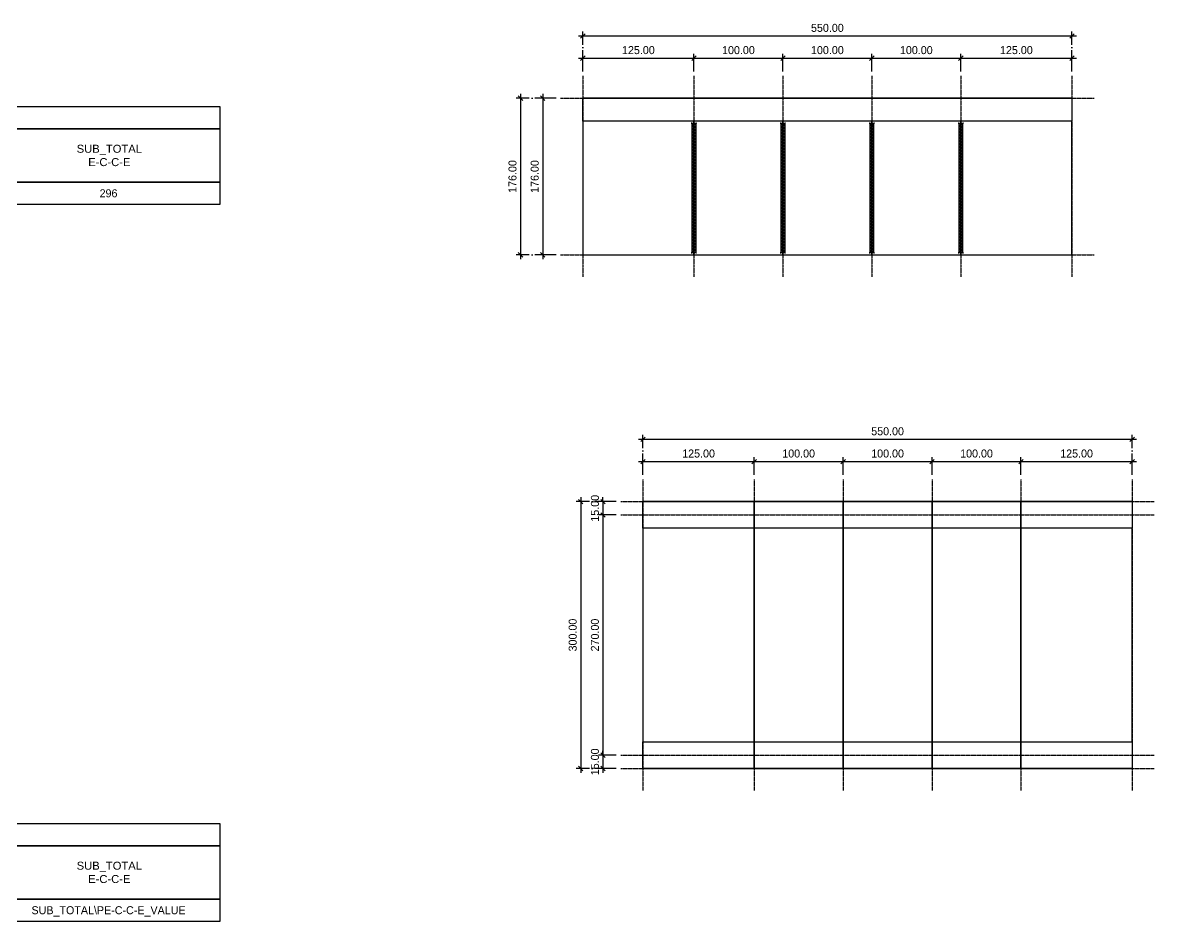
# Model space of a CAD drawing. Header units: millimetres. Extents: x -244126 to 368105, y -173968 to 259060.
# Drawn here: x 7970 to 9243, y 36527 to 37537 of the extents above; entities that cross this region are included whole.
import ezdxf
from ezdxf.enums import TextEntityAlignment as Align

# ---------------------------------------------------------------- set-up
doc = ezdxf.new("R2010")
doc.units = ezdxf.units.MM
doc.header["$MEASUREMENT"] = 0
for name, pattern in [('ACAD_ISO04W100', [30, 24, -3, 0, -3]), ('CENTER', [2, 1.25, -0.25, 0.25, -0.25]), ('HIDDEN', [9.525, 6.35, -3.175])]:
    doc.linetypes.add(name, pattern=pattern)
for name, color, linetype in [('000 - D I M', 6, 'Continuous'), ('000 - GRID', 8, 'CENTER'), ('000 - H A T C H', 8, 'Continuous'), ('000 - H I D D E N', 7, 'Continuous'), ('000 - WIPEOUT', 250, 'Continuous'), ('001 - ASCESSORIES', 1, 'Continuous'), ('002 - STRUCTURAL STEEL', 4, 'Continuous'), ('A04_TUBE SERIES', 7, 'Continuous')]:
    doc.layers.add(name, color=color, linetype=linetype)
doc.styles.add('CORDIA', font='cordia.shx')
doc.styles.get("Standard").update_dxf_attribs({"font": 'arial.ttf'})
doc.styles.add('TA', font='Cordia New.ttf', dxfattribs={"height": 4.5})
doc.dimstyles.new('DIM E-E', dxfattribs={"dimscale": 2, "dimtxt": 0.18, "dimasz": 0.1, "dimexe": 0.1, "dimexo": 0.1, "dimgap": 0.09, "dimtad": 1, "dimtoh": 1, "dimzin": 0, "dimdsep": 46, "dimtxsty": 'CORDIA', "dimblk": 'OBLIQUE', "dimcen": 0.1, "dimdle": 0.1, "dimclrd": 40, "dimclre": 140, "dimclrt": 3, "dimadec": 0, "dimazin": 0, "dimtfac": 1, "dimtix": 1, "dimtmove": 2, "dimatfit": 3, "dimfxl": 1, "dimtolj": 1, "dimtzin": 0, "dimarcsym": 0})
pattern_1 = [(45, (7e-15, 137.5), (-1.6838, 1.6838), []), (45, (1.1225, 137.5), (-1.6838, 1.6838), [])]

# ---------------------------------------------------------------- blocks, each defined once
blk = doc.blocks.new('*U565')
at = {"layer": '002 - STRUCTURAL STEEL', "color": 0, "linetype": 'ByBlock'}
blk.add_lwpolyline([(0, 5), (270, 5), (270, 0), (0, 0)], close=True, dxfattribs=at)
blk = doc.blocks.new('*U575')
at = {"layer": '002 - STRUCTURAL STEEL', "color": 0, "linetype": 'ByBlock'}
blk.add_lwpolyline([(0, 12), (50, 12), (50, 0), (0, 0)], close=True, dxfattribs=at)
blk = doc.blocks.new('*U569')
at = {"layer": '002 - STRUCTURAL STEEL', "color": 0, "linetype": 'ByBlock'}
blk.add_lwpolyline([(0, 5), (50, 5), (50, 0), (0, 0)], close=True, dxfattribs=at)
blk = doc.blocks.new('LV_DATA_FROM_EXCEl')
at = {"color": 0}
for name, p in [('*U565', (0, 17)), ('*U575', (220, 5)), ('*U569', (220, 0))]:
    blk.add_blockref(name, p, dxfattribs=at)
at = {"color": 0, "insert": (245.18, 11), "char_height": 1.8, "width": 49.6483, "attachment_point": 5}
blk.add_mtext('SUB_TOTAL\\PE-C-C-E', dxfattribs=at)
at = {"style": 'TA'}
for tag, p in [('MODE_VALUE', (5, 112.5)), ('BLOCK_NAME_VALUE', (40, 90.5)), ('MATTERIAL_VALUE', (40, 68.5)), ('MATTERIAL_CODE_VALUE', (120, 68.5)), ('DIRECTION DISTANCE_VALUE', (60, 46.5)), ('EDGE TO CENTRIC.LV_VALUE', (90, 46.5)), ('EDGE TO SURFACE.LV_VALUE', (110, 46.5)), ('DISTANCE_LV_VALUE', (90, 24.5)), ('TOTAL_L_VALUE', (110, 24.5)), ('AREA_VALUE', (130, 24.5)), ('SUBFAME^J_TYPE_VALUE', (10, 2.5)), ('SUB_FAME_DIST._QTY._VALUE', (130, 2.5)), ('W_SUBF._VALUE', (150, 2.5)), ('H_SUBF._VALUE', (170, 2.5)), ('THK._SUBF._VALUE', (190, 2.5)), ('QTY._SUBF._VALUE', (210, 2.5)), ('SUB_TOTAL\\PE-C-C-E_VALUE', (245, 2.5))]:
    blk.add_attdef(tag, text='', height=1.8, dxfattribs=at).set_placement(p, align=Align.MIDDLE_CENTER)
at = {"color": 3, "style": 'TA'}
for tag, p in [('WIDTH_VALUE', (10, 46.5)), ('HEIGHT_VALUE', (30, 46.5)), ('W_LV_VALUE', (10, 24.5)), ('H_LV_VALUE', (30, 24.5)), ('THK._LV_VALUE', (50, 24.5)), ('QTY.LV_VALUE', (70, 24.5)), ('SUB_FAME DIST.C-C_VALUE', (30, 2.5))]:
    blk.add_attdef(tag, text='', height=1.8, dxfattribs=at).set_placement(p, align=Align.MIDDLE_CENTER)
at = {"style": 'TA', "flags": 8}
for tag, p in [('SUB_TOTAL\\PC-C_VALUE', (50, 2.5)), ('SUB_FAME DIST. E-C_VALUE', (70, 2.5)), ('SUB_FAME DIST. C-E_VALUE', (90, 2.5)), ('SUB_FAME DIST.\\PMODE_VALUE', (110, 2.5))]:
    blk.add_attdef(tag, text='', height=1.8, dxfattribs=at).set_placement(p, align=Align.MIDDLE_CENTER)
blk = doc.blocks.new('*U548')
at = {"color": 3}
blk.add_point((0, -300), dxfattribs=at)
at = {"layer": '000 - GRID', "color": 0, "linetype": 'ByBlock'}
blk.add_line((0, 25), (0, -325), dxfattribs=at)
at = {"layer": '000 - GRID', "color": 0}
blk.add_point((0, 0), dxfattribs=at)
at = {"style": 'TA', "flags": 1}
blk.add_attdef('LOCATION', (6, 6), '', height=4.5, dxfattribs=at)
blk = doc.blocks.new('*U1523')
at = {"color": 3}
blk.add_point((0, -550), dxfattribs=at)
at = {"layer": '000 - GRID', "color": 0, "linetype": 'ByBlock'}
blk.add_line((0, 25), (0, -575), dxfattribs=at)
at = {"layer": '000 - GRID', "color": 0}
blk.add_point((0, 0), dxfattribs=at)
at = {"style": 'TA', "flags": 1}
blk.add_attdef('LOCATION', (6, 6), '', height=4.5, dxfattribs=at)
blk = doc.blocks.new('*U1524')
at = {"color": 0}
blk.add_wipeout([(-275, 15), (275, 15), (275, -15), (-275, -15)], dxfattribs=at).dxf.layer = '000 - WIPEOUT'
at = {"layer": '002 - STRUCTURAL STEEL', "color": 0, "linetype": 'ByBlock'}
blk.add_lwpolyline([(-275, 15), (275, 15), (275, -15), (-275, -15)], close=True, dxfattribs=at)
blk = doc.blocks.new('*U1526')
at = {"layer": '002 - STRUCTURAL STEEL', "color": 0, "linetype": 'ByBlock'}
blk.add_lwpolyline([(0, 300), (0, 300), (0, 0), (0, 0)], close=True, dxfattribs=at)
blk = doc.blocks.new('_Oblique')
at = {"color": 0, "linetype": 'ByBlock', "lineweight": -2}
blk.add_line((-0.5, -0.5), (0.5, 0.5), dxfattribs=at)
blk = doc.blocks.new('*D1922')
at = {"layer": '000 - D I M', "color": 40, "lineweight": -2, "transparency": 16777216}
blk.add_line((8662.6, 37043.4), (8797.6, 37043.4), dxfattribs=at)
at = {"layer": '000 - D I M', "color": 140, "linetype": 'ACAD_ISO04W100', "lineweight": -2, "transparency": 16777216}
for p, q in [((8667.6, 37028.4), (8667.6, 37048.4)), ((8792.6, 37028.4), (8792.6, 37048.4))]:
    blk.add_line(p, q, dxfattribs=at)
at = {"layer": 'Defpoints', "color": 0, "transparency": 16777216}
for p in [(8792.6, 37043.4), (8667.6, 37023.4), (8792.6, 37023.4)]:
    blk.add_point(p, dxfattribs=at)
at = {"layer": '000 - D I M', "color": 40, "lineweight": -2, "transparency": 16777216, "xscale": 5, "yscale": 5, "zscale": 5, "rotation": 180}
blk.add_blockref('_Oblique', (8667.6, 37043.4), dxfattribs=at)
at = {"layer": '000 - D I M', "color": 40, "lineweight": -2, "transparency": 16777216, "xscale": 5, "yscale": 5, "zscale": 5}
blk.add_blockref('_Oblique', (8792.6, 37043.4), dxfattribs=at)
at = {"layer": '000 - D I M', "color": 3, "transparency": 16777216, "insert": (8730.1, 37052.4), "char_height": 9, "attachment_point": 5, "style": 'CORDIA'}
blk.add_mtext('\\A1;125.00', dxfattribs=at)
blk = doc.blocks.new('*D1923')
at = {"layer": '000 - D I M', "color": 40, "lineweight": -2, "transparency": 16777216}
blk.add_line((8787.6, 37043.4), (8897.6, 37043.4), dxfattribs=at)
at = {"layer": '000 - D I M', "color": 140, "linetype": 'ACAD_ISO04W100', "lineweight": -2, "transparency": 16777216}
for p, q in [((8792.6, 37028.4), (8792.6, 37048.4)), ((8892.6, 37028.4), (8892.6, 37048.4))]:
    blk.add_line(p, q, dxfattribs=at)
at = {"layer": 'Defpoints', "color": 0, "transparency": 16777216}
for p in [(8892.6, 37043.4), (8792.6, 37023.4), (8892.6, 37023.4)]:
    blk.add_point(p, dxfattribs=at)
at = {"layer": '000 - D I M', "color": 40, "lineweight": -2, "transparency": 16777216, "xscale": 5, "yscale": 5, "zscale": 5, "rotation": 180}
blk.add_blockref('_Oblique', (8792.6, 37043.4), dxfattribs=at)
at = {"layer": '000 - D I M', "color": 40, "lineweight": -2, "transparency": 16777216, "xscale": 5, "yscale": 5, "zscale": 5}
blk.add_blockref('_Oblique', (8892.6, 37043.4), dxfattribs=at)
at = {"layer": '000 - D I M', "color": 3, "transparency": 16777216, "insert": (8842.6, 37052.4), "char_height": 9, "attachment_point": 5, "style": 'CORDIA'}
blk.add_mtext('\\A1;100.00', dxfattribs=at)
blk = doc.blocks.new('*D1914')
at = {"layer": '000 - D I M', "color": 40, "lineweight": -2, "transparency": 16777216}
blk.add_line((8887.6, 37043.4), (8997.6, 37043.4), dxfattribs=at)
at = {"layer": '000 - D I M', "color": 140, "linetype": 'ACAD_ISO04W100', "lineweight": -2, "transparency": 16777216}
for p, q in [((8892.6, 37028.4), (8892.6, 37048.4)), ((8992.6, 37028.4), (8992.6, 37048.4))]:
    blk.add_line(p, q, dxfattribs=at)
at = {"layer": 'Defpoints', "color": 0, "transparency": 16777216}
for p in [(8992.6, 37043.4), (8892.6, 37023.4), (8992.6, 37023.4)]:
    blk.add_point(p, dxfattribs=at)
at = {"layer": '000 - D I M', "color": 40, "lineweight": -2, "transparency": 16777216, "xscale": 5, "yscale": 5, "zscale": 5, "rotation": 180}
blk.add_blockref('_Oblique', (8892.6, 37043.4), dxfattribs=at)
at = {"layer": '000 - D I M', "color": 40, "lineweight": -2, "transparency": 16777216, "xscale": 5, "yscale": 5, "zscale": 5}
blk.add_blockref('_Oblique', (8992.6, 37043.4), dxfattribs=at)
at = {"layer": '000 - D I M', "color": 3, "transparency": 16777216, "insert": (8942.6, 37052.4), "char_height": 9, "attachment_point": 5, "style": 'CORDIA'}
blk.add_mtext('\\A1;100.00', dxfattribs=at)
blk = doc.blocks.new('*D1915')
at = {"layer": '000 - D I M', "color": 40, "lineweight": -2, "transparency": 16777216}
blk.add_line((8987.6, 37043.4), (9097.6, 37043.4), dxfattribs=at)
at = {"layer": '000 - D I M', "color": 140, "linetype": 'ACAD_ISO04W100', "lineweight": -2, "transparency": 16777216}
for p, q in [((8992.6, 37028.4), (8992.6, 37048.4)), ((9092.6, 37028.4), (9092.6, 37048.4))]:
    blk.add_line(p, q, dxfattribs=at)
at = {"layer": 'Defpoints', "color": 0, "transparency": 16777216}
for p in [(9092.6, 37043.4), (8992.6, 37023.4), (9092.6, 37023.4)]:
    blk.add_point(p, dxfattribs=at)
at = {"layer": '000 - D I M', "color": 40, "lineweight": -2, "transparency": 16777216, "xscale": 5, "yscale": 5, "zscale": 5, "rotation": 180}
blk.add_blockref('_Oblique', (8992.6, 37043.4), dxfattribs=at)
at = {"layer": '000 - D I M', "color": 40, "lineweight": -2, "transparency": 16777216, "xscale": 5, "yscale": 5, "zscale": 5}
blk.add_blockref('_Oblique', (9092.6, 37043.4), dxfattribs=at)
at = {"layer": '000 - D I M', "color": 3, "transparency": 16777216, "insert": (9042.6, 37052.4), "char_height": 9, "attachment_point": 5, "style": 'CORDIA'}
blk.add_mtext('\\A1;100.00', dxfattribs=at)
blk = doc.blocks.new('*D1916')
at = {"layer": '000 - D I M', "color": 40, "lineweight": -2, "transparency": 16777216}
blk.add_line((9087.6, 37043.4), (9222.6, 37043.4), dxfattribs=at)
at = {"layer": '000 - D I M', "color": 140, "linetype": 'ACAD_ISO04W100', "lineweight": -2, "transparency": 16777216}
for p, q in [((9092.6, 37028.4), (9092.6, 37048.4)), ((9217.6, 37028.4), (9217.6, 37048.4))]:
    blk.add_line(p, q, dxfattribs=at)
at = {"layer": 'Defpoints', "color": 0, "transparency": 16777216}
for p in [(9217.6, 37043.4), (9092.6, 37023.4), (9217.6, 37023.4)]:
    blk.add_point(p, dxfattribs=at)
at = {"layer": '000 - D I M', "color": 40, "lineweight": -2, "transparency": 16777216, "xscale": 5, "yscale": 5, "zscale": 5, "rotation": 180}
blk.add_blockref('_Oblique', (9092.6, 37043.4), dxfattribs=at)
at = {"layer": '000 - D I M', "color": 40, "lineweight": -2, "transparency": 16777216, "xscale": 5, "yscale": 5, "zscale": 5}
blk.add_blockref('_Oblique', (9217.6, 37043.4), dxfattribs=at)
at = {"layer": '000 - D I M', "color": 3, "transparency": 16777216, "insert": (9155.1, 37052.4), "char_height": 9, "attachment_point": 5, "style": 'CORDIA'}
blk.add_mtext('\\A1;125.00', dxfattribs=at)
blk = doc.blocks.new('*D1917')
at = {"layer": '000 - D I M', "color": 40, "lineweight": -2, "transparency": 16777216}
for p, q in [((8622.6, 36998.4), (8622.6, 37003.4)), ((8622.6, 36998.4), (8622.6, 36983.4)), ((8622.6, 36983.4), (8622.6, 36978.4))]:
    blk.add_line(p, q, dxfattribs=at)
at = {"layer": '000 - D I M', "color": 140, "linetype": 'ACAD_ISO04W100', "lineweight": -2, "transparency": 16777216}
for p, q in [((8637.6, 36998.4), (8617.6, 36998.4)), ((8637.6, 36983.4), (8617.6, 36983.4))]:
    blk.add_line(p, q, dxfattribs=at)
at = {"layer": 'Defpoints', "color": 0, "transparency": 16777216}
for p in [(8642.6, 36998.4), (8622.6, 36983.4), (8642.6, 36983.4)]:
    blk.add_point(p, dxfattribs=at)
at = {"layer": '000 - D I M', "color": 40, "lineweight": -2, "transparency": 16777216, "xscale": 5, "yscale": 5, "zscale": 5}
for p, rotation in [((8622.6, 36998.4), 270), ((8622.6, 36983.4), 90)]:
    blk.add_blockref('_Oblique', p, dxfattribs=dict(at, rotation=rotation))
at = {"layer": '000 - D I M', "color": 3, "transparency": 16777216, "insert": (8613.6, 36990.9), "char_height": 9, "attachment_point": 5, "rotation": 90, "style": 'CORDIA'}
blk.add_mtext('\\A1;15.00', dxfattribs=at)
blk = doc.blocks.new('*D1918')
at = {"layer": '000 - D I M', "color": 140, "linetype": 'ACAD_ISO04W100', "lineweight": -2, "transparency": 16777216}
for p, q in [((8637.6, 36983.4), (8617.6, 36983.4)), ((8637.6, 36713.4), (8617.6, 36713.4))]:
    blk.add_line(p, q, dxfattribs=at)
at = {"layer": '000 - D I M', "color": 40, "lineweight": -2, "transparency": 16777216}
blk.add_line((8622.6, 36988.4), (8622.6, 36708.4), dxfattribs=at)
at = {"layer": 'Defpoints', "color": 0, "transparency": 16777216}
for p in [(8642.6, 36983.4), (8622.6, 36713.4), (8642.6, 36713.4)]:
    blk.add_point(p, dxfattribs=at)
at = {"layer": '000 - D I M', "color": 40, "lineweight": -2, "transparency": 16777216, "xscale": 5, "yscale": 5, "zscale": 5}
for p, rotation in [((8622.6, 36983.4), 90), ((8622.6, 36713.4), 270)]:
    blk.add_blockref('_Oblique', p, dxfattribs=dict(at, rotation=rotation))
at = {"layer": '000 - D I M', "color": 3, "transparency": 16777216, "insert": (8613.6, 36848.4), "char_height": 9, "attachment_point": 5, "rotation": 90, "style": 'CORDIA'}
blk.add_mtext('\\A1;270.00', dxfattribs=at)
blk = doc.blocks.new('*D1919')
at = {"layer": '000 - D I M', "color": 140, "linetype": 'ACAD_ISO04W100', "lineweight": -2, "transparency": 16777216}
for p, q in [((8637.6, 36713.4), (8617.6, 36713.4)), ((8637.6, 36698.4), (8617.6, 36698.4))]:
    blk.add_line(p, q, dxfattribs=at)
at = {"layer": '000 - D I M', "color": 40, "lineweight": -2, "transparency": 16777216}
for p, q in [((8622.6, 36713.4), (8622.6, 36718.4)), ((8622.6, 36713.4), (8622.6, 36698.4)), ((8622.6, 36698.4), (8622.6, 36693.4))]:
    blk.add_line(p, q, dxfattribs=at)
at = {"layer": 'Defpoints', "color": 0, "transparency": 16777216}
for p in [(8642.6, 36713.4), (8622.6, 36698.4), (8642.6, 36698.4)]:
    blk.add_point(p, dxfattribs=at)
at = {"layer": '000 - D I M', "color": 40, "lineweight": -2, "transparency": 16777216, "xscale": 5, "yscale": 5, "zscale": 5}
for p, rotation in [((8622.6, 36713.4), 270), ((8622.6, 36698.4), 90)]:
    blk.add_blockref('_Oblique', p, dxfattribs=dict(at, rotation=rotation))
at = {"layer": '000 - D I M', "color": 3, "transparency": 16777216, "insert": (8613.6, 36705.9), "char_height": 9, "attachment_point": 5, "rotation": 90, "style": 'CORDIA'}
blk.add_mtext('\\A1;15.00', dxfattribs=at)
blk = doc.blocks.new('*D1920')
at = {"layer": '000 - D I M', "color": 40, "lineweight": -2, "transparency": 16777216}
blk.add_line((8662.6, 37068.4), (9222.6, 37068.4), dxfattribs=at)
at = {"layer": '000 - D I M', "color": 140, "linetype": 'ACAD_ISO04W100', "lineweight": -2, "transparency": 16777216}
for p, q in [((8667.6, 37028.4), (8667.6, 37073.4)), ((9217.6, 37028.4), (9217.6, 37073.4))]:
    blk.add_line(p, q, dxfattribs=at)
at = {"layer": 'Defpoints', "color": 0, "transparency": 16777216}
for p in [(9217.6, 37068.4), (8667.6, 37023.4), (9217.6, 37023.4)]:
    blk.add_point(p, dxfattribs=at)
at = {"layer": '000 - D I M', "color": 40, "lineweight": -2, "transparency": 16777216, "xscale": 5, "yscale": 5, "zscale": 5, "rotation": 180}
blk.add_blockref('_Oblique', (8667.6, 37068.4), dxfattribs=at)
at = {"layer": '000 - D I M', "color": 40, "lineweight": -2, "transparency": 16777216, "xscale": 5, "yscale": 5, "zscale": 5}
blk.add_blockref('_Oblique', (9217.6, 37068.4), dxfattribs=at)
at = {"layer": '000 - D I M', "color": 3, "transparency": 16777216, "insert": (8942.6, 37077.4), "char_height": 9, "attachment_point": 5, "style": 'CORDIA'}
blk.add_mtext('\\A1;550.00', dxfattribs=at)
blk = doc.blocks.new('*D1921')
at = {"layer": '000 - D I M', "color": 40, "lineweight": -2, "transparency": 16777216}
blk.add_line((8597.6, 37003.4), (8597.6, 36693.4), dxfattribs=at)
at = {"layer": '000 - D I M', "color": 140, "linetype": 'ACAD_ISO04W100', "lineweight": -2, "transparency": 16777216}
for p, q in [((8637.6, 36998.4), (8592.6, 36998.4)), ((8637.6, 36698.4), (8592.6, 36698.4))]:
    blk.add_line(p, q, dxfattribs=at)
at = {"layer": 'Defpoints', "color": 0, "transparency": 16777216}
for p in [(8642.6, 36998.4), (8597.6, 36698.4), (8642.6, 36698.4)]:
    blk.add_point(p, dxfattribs=at)
at = {"layer": '000 - D I M', "color": 40, "lineweight": -2, "transparency": 16777216, "xscale": 5, "yscale": 5, "zscale": 5}
for p, rotation in [((8597.6, 36998.4), 90), ((8597.6, 36698.4), 270)]:
    blk.add_blockref('_Oblique', p, dxfattribs=dict(at, rotation=rotation))
at = {"layer": '000 - D I M', "color": 3, "transparency": 16777216, "insert": (8588.6, 36848.4), "char_height": 9, "attachment_point": 5, "rotation": 90, "style": 'CORDIA'}
blk.add_mtext('\\A1;300.00', dxfattribs=at)
blk = doc.blocks.new('*U1527')
at = {"color": 3}
blk.add_point((0, -176), dxfattribs=at)
at = {"layer": '000 - GRID', "color": 0, "linetype": 'ByBlock'}
blk.add_line((0, 25), (0, -201), dxfattribs=at)
at = {"layer": '000 - GRID', "color": 0}
blk.add_point((0, 0), dxfattribs=at)
at = {"style": 'TA', "flags": 1}
blk.add_attdef('LOCATION', (6, 6), '', height=4.5, dxfattribs=at)
blk = doc.blocks.new('*U1528')
at = {"color": 0}
blk.add_wipeout([(-275, 13), (275, 13), (275, -13), (-275, -13)], dxfattribs=at).dxf.layer = '000 - WIPEOUT'
at = {"layer": '002 - STRUCTURAL STEEL', "color": 0, "linetype": 'ByBlock'}
blk.add_lwpolyline([(-275, 13), (275, 13), (275, -13), (-275, -13)], close=True, dxfattribs=at)
blk = doc.blocks.new('*U1529')
at = {"layer": '000 - H A T C H'}
h = blk.add_hatch(dxfattribs=at)
h.set_pattern_fill('ANSI32', color=256, scale=0.25)
h.set_pattern_definition(pattern_1)
h.paths.add_polyline_path([(0, 0), (0, 150)])
edge = h.paths.add_edge_path()
edge.add_line((-2, 3), (-2, 147))
edge.add_arc((-3, 147), 1, 0, 90)
edge.add_line((-3, 148), (3, 148))
edge.add_arc((3, 147), 1, 90, 180)
edge.add_line((2, 147), (2, 3))
edge.add_arc((3, 3), 1, 180, 270)
edge.add_line((3, 2), (-3, 2))
edge.add_arc((-3, 3), 1, 270, 360)
at = {"layer": '000 - H I D D E N', "color": 8, "linetype": 'HIDDEN'}
for p, q in [((0, 0), (0, 150)), ((0, 150), (0, 0)), ((0, 0), (0, 150)), ((0, 150), (0, 0))]:
    blk.add_line(p, q, dxfattribs=at)
at = {"layer": '002 - STRUCTURAL STEEL', "color": 0}
blk.add_lwpolyline([(-2, 3), (-2, 147, 0.414214), (-3, 148), (3, 148, 0.414214), (2, 147), (2, 3, 0.414214), (3, 2), (-3, 2, 0.414214)], format="xyb", close=True, dxfattribs=at)
blk.add_lwpolyline([(-2, 3), (-2, 147, 0.414214), (-3, 148), (3, 148, 0.414214), (2, 147), (2, 3, 0.414214), (3, 2), (-3, 2, 0.414214)], format="xyb", close=True, dxfattribs=at)
blk.add_lwpolyline([(0, 0), (0, 150), (0, 150), (0, 0)], close=True, dxfattribs=at)
blk.add_lwpolyline([(0, 0), (0, 150), (0, 150), (0, 0)], close=True, dxfattribs=at)
at = {"layer": 'Defpoints', "color": 250}
blk.add_lwpolyline([(0, 0), (0, 150), (0, 150), (0, 0)], close=True, dxfattribs=at)
blk.add_lwpolyline([(0, 0), (0, 150), (0, 150), (0, 0)], close=True, dxfattribs=at)
blk = doc.blocks.new('*U1530')
at = {"layer": '000 - H A T C H'}
h = blk.add_hatch(dxfattribs=at)
h.set_pattern_fill('ANSI32', color=256, scale=0.25)
h.set_pattern_definition(pattern_1)
h.paths.add_polyline_path([(0, 0), (0, 150)])
edge = h.paths.add_edge_path()
edge.add_line((-2, 3), (-2, 147))
edge.add_arc((-3, 147), 1, 0, 90)
edge.add_line((-3, 148), (3, 148))
edge.add_arc((3, 147), 1, 90, 180)
edge.add_line((2, 147), (2, 3))
edge.add_arc((3, 3), 1, 180, 270)
edge.add_line((3, 2), (-3, 2))
edge.add_arc((-3, 3), 1, 270, 360)
at = {"layer": '000 - H I D D E N', "color": 8, "linetype": 'HIDDEN'}
for p, q in [((0, 0), (0, 150)), ((0, 150), (0, 0)), ((0, 0), (0, 150)), ((0, 150), (0, 0))]:
    blk.add_line(p, q, dxfattribs=at)
at = {"layer": '002 - STRUCTURAL STEEL', "color": 0}
blk.add_lwpolyline([(-2, 3), (-2, 147, 0.414214), (-3, 148), (3, 148, 0.414214), (2, 147), (2, 3, 0.414214), (3, 2), (-3, 2, 0.414214)], format="xyb", close=True, dxfattribs=at)
blk.add_lwpolyline([(-2, 3), (-2, 147, 0.414214), (-3, 148), (3, 148, 0.414214), (2, 147), (2, 3, 0.414214), (3, 2), (-3, 2, 0.414214)], format="xyb", close=True, dxfattribs=at)
blk.add_lwpolyline([(0, 0), (0, 150), (0, 150), (0, 0)], close=True, dxfattribs=at)
blk.add_lwpolyline([(0, 0), (0, 150), (0, 150), (0, 0)], close=True, dxfattribs=at)
at = {"layer": 'Defpoints', "color": 250}
blk.add_lwpolyline([(0, 0), (0, 150), (0, 150), (0, 0)], close=True, dxfattribs=at)
blk.add_lwpolyline([(0, 0), (0, 150), (0, 150), (0, 0)], close=True, dxfattribs=at)
blk = doc.blocks.new('*U1531')
at = {"layer": '000 - H A T C H'}
h = blk.add_hatch(dxfattribs=at)
h.set_pattern_fill('ANSI32', color=256, scale=0.25)
h.set_pattern_definition(pattern_1)
h.paths.add_polyline_path([(0, 0), (0, 150)])
edge = h.paths.add_edge_path()
edge.add_line((-2, 3), (-2, 147))
edge.add_arc((-3, 147), 1, 0, 90)
edge.add_line((-3, 148), (3, 148))
edge.add_arc((3, 147), 1, 90, 180)
edge.add_line((2, 147), (2, 3))
edge.add_arc((3, 3), 1, 180, 270)
edge.add_line((3, 2), (-3, 2))
edge.add_arc((-3, 3), 1, 270, 360)
at = {"layer": '000 - H I D D E N', "color": 8, "linetype": 'HIDDEN'}
for p, q in [((0, 0), (0, 150)), ((0, 150), (0, 0)), ((0, 0), (0, 150)), ((0, 150), (0, 0))]:
    blk.add_line(p, q, dxfattribs=at)
at = {"layer": '002 - STRUCTURAL STEEL', "color": 0}
blk.add_lwpolyline([(-2, 3), (-2, 147, 0.414214), (-3, 148), (3, 148, 0.414214), (2, 147), (2, 3, 0.414214), (3, 2), (-3, 2, 0.414214)], format="xyb", close=True, dxfattribs=at)
blk.add_lwpolyline([(-2, 3), (-2, 147, 0.414214), (-3, 148), (3, 148, 0.414214), (2, 147), (2, 3, 0.414214), (3, 2), (-3, 2, 0.414214)], format="xyb", close=True, dxfattribs=at)
blk.add_lwpolyline([(0, 0), (0, 150), (0, 150), (0, 0)], close=True, dxfattribs=at)
blk.add_lwpolyline([(0, 0), (0, 150), (0, 150), (0, 0)], close=True, dxfattribs=at)
at = {"layer": 'Defpoints', "color": 250}
blk.add_lwpolyline([(0, 0), (0, 150), (0, 150), (0, 0)], close=True, dxfattribs=at)
blk.add_lwpolyline([(0, 0), (0, 150), (0, 150), (0, 0)], close=True, dxfattribs=at)
blk = doc.blocks.new('*U1532')
at = {"layer": '000 - H A T C H'}
h = blk.add_hatch(dxfattribs=at)
h.set_pattern_fill('ANSI32', color=256, scale=0.25)
h.set_pattern_definition(pattern_1)
h.paths.add_polyline_path([(0, 0), (0, 150)])
edge = h.paths.add_edge_path()
edge.add_line((-2, 3), (-2, 147))
edge.add_arc((-3, 147), 1, 0, 90)
edge.add_line((-3, 148), (3, 148))
edge.add_arc((3, 147), 1, 90, 180)
edge.add_line((2, 147), (2, 3))
edge.add_arc((3, 3), 1, 180, 270)
edge.add_line((3, 2), (-3, 2))
edge.add_arc((-3, 3), 1, 270, 360)
at = {"layer": '000 - H I D D E N', "color": 8, "linetype": 'HIDDEN'}
for p, q in [((0, 0), (0, 150)), ((0, 150), (0, 0)), ((0, 0), (0, 150)), ((0, 150), (0, 0))]:
    blk.add_line(p, q, dxfattribs=at)
at = {"layer": '002 - STRUCTURAL STEEL', "color": 0}
blk.add_lwpolyline([(-2, 3), (-2, 147, 0.414214), (-3, 148), (3, 148, 0.414214), (2, 147), (2, 3, 0.414214), (3, 2), (-3, 2, 0.414214)], format="xyb", close=True, dxfattribs=at)
blk.add_lwpolyline([(-2, 3), (-2, 147, 0.414214), (-3, 148), (3, 148, 0.414214), (2, 147), (2, 3, 0.414214), (3, 2), (-3, 2, 0.414214)], format="xyb", close=True, dxfattribs=at)
blk.add_lwpolyline([(0, 0), (0, 150), (0, 150), (0, 0)], close=True, dxfattribs=at)
blk.add_lwpolyline([(0, 0), (0, 150), (0, 150), (0, 0)], close=True, dxfattribs=at)
at = {"layer": 'Defpoints', "color": 250}
blk.add_lwpolyline([(0, 0), (0, 150), (0, 150), (0, 0)], close=True, dxfattribs=at)
blk.add_lwpolyline([(0, 0), (0, 150), (0, 150), (0, 0)], close=True, dxfattribs=at)
blk = doc.blocks.new('*D1873')
at = {"layer": '000 - D I M', "color": 140, "linetype": 'ACAD_ISO04W100', "lineweight": -2, "transparency": 16777216}
for p, q in [((8599.9, 37481.8), (8599.9, 37501.8)), ((8724.9, 37481.8), (8724.9, 37501.8))]:
    blk.add_line(p, q, dxfattribs=at)
at = {"layer": '000 - D I M', "color": 40, "lineweight": -2, "transparency": 16777216}
blk.add_line((8594.9, 37496.8), (8729.9, 37496.8), dxfattribs=at)
at = {"layer": 'Defpoints', "color": 0, "transparency": 16777216}
for p in [(8724.9, 37496.8), (8599.9, 37476.8), (8724.9, 37476.8)]:
    blk.add_point(p, dxfattribs=at)
at = {"layer": '000 - D I M', "color": 40, "lineweight": -2, "transparency": 16777216, "xscale": 5, "yscale": 5, "zscale": 5, "rotation": 180}
blk.add_blockref('_Oblique', (8599.9, 37496.8), dxfattribs=at)
at = {"layer": '000 - D I M', "color": 40, "lineweight": -2, "transparency": 16777216, "xscale": 5, "yscale": 5, "zscale": 5}
blk.add_blockref('_Oblique', (8724.9, 37496.8), dxfattribs=at)
at = {"layer": '000 - D I M', "color": 3, "transparency": 16777216, "insert": (8662.4, 37505.8), "char_height": 9, "attachment_point": 5, "style": 'CORDIA'}
blk.add_mtext('\\A1;125.00', dxfattribs=at)
blk = doc.blocks.new('*D1874')
at = {"layer": '000 - D I M', "color": 140, "linetype": 'ACAD_ISO04W100', "lineweight": -2, "transparency": 16777216}
for p, q in [((8724.9, 37481.8), (8724.9, 37501.8)), ((8824.9, 37481.8), (8824.9, 37501.8))]:
    blk.add_line(p, q, dxfattribs=at)
at = {"layer": '000 - D I M', "color": 40, "lineweight": -2, "transparency": 16777216}
blk.add_line((8719.9, 37496.8), (8829.9, 37496.8), dxfattribs=at)
at = {"layer": 'Defpoints', "color": 0, "transparency": 16777216}
for p in [(8824.9, 37496.8), (8724.9, 37476.8), (8824.9, 37476.8)]:
    blk.add_point(p, dxfattribs=at)
at = {"layer": '000 - D I M', "color": 40, "lineweight": -2, "transparency": 16777216, "xscale": 5, "yscale": 5, "zscale": 5, "rotation": 180}
blk.add_blockref('_Oblique', (8724.9, 37496.8), dxfattribs=at)
at = {"layer": '000 - D I M', "color": 40, "lineweight": -2, "transparency": 16777216, "xscale": 5, "yscale": 5, "zscale": 5}
blk.add_blockref('_Oblique', (8824.9, 37496.8), dxfattribs=at)
at = {"layer": '000 - D I M', "color": 3, "transparency": 16777216, "insert": (8774.9, 37505.8), "char_height": 9, "attachment_point": 5, "style": 'CORDIA'}
blk.add_mtext('\\A1;100.00', dxfattribs=at)
blk = doc.blocks.new('*D1875')
at = {"layer": '000 - D I M', "color": 140, "linetype": 'ACAD_ISO04W100', "lineweight": -2, "transparency": 16777216}
for p, q in [((8824.9, 37481.8), (8824.9, 37501.8)), ((8924.9, 37481.8), (8924.9, 37501.8))]:
    blk.add_line(p, q, dxfattribs=at)
at = {"layer": '000 - D I M', "color": 40, "lineweight": -2, "transparency": 16777216}
blk.add_line((8819.9, 37496.8), (8929.9, 37496.8), dxfattribs=at)
at = {"layer": 'Defpoints', "color": 0, "transparency": 16777216}
for p in [(8924.9, 37496.8), (8824.9, 37476.8), (8924.9, 37476.8)]:
    blk.add_point(p, dxfattribs=at)
at = {"layer": '000 - D I M', "color": 40, "lineweight": -2, "transparency": 16777216, "xscale": 5, "yscale": 5, "zscale": 5, "rotation": 180}
blk.add_blockref('_Oblique', (8824.9, 37496.8), dxfattribs=at)
at = {"layer": '000 - D I M', "color": 40, "lineweight": -2, "transparency": 16777216, "xscale": 5, "yscale": 5, "zscale": 5}
blk.add_blockref('_Oblique', (8924.9, 37496.8), dxfattribs=at)
at = {"layer": '000 - D I M', "color": 3, "transparency": 16777216, "insert": (8874.9, 37505.8), "char_height": 9, "attachment_point": 5, "style": 'CORDIA'}
blk.add_mtext('\\A1;100.00', dxfattribs=at)
blk = doc.blocks.new('*D1868')
at = {"layer": '000 - D I M', "color": 140, "linetype": 'ACAD_ISO04W100', "lineweight": -2, "transparency": 16777216}
for p, q in [((8924.9, 37481.8), (8924.9, 37501.8)), ((9024.9, 37481.8), (9024.9, 37501.8))]:
    blk.add_line(p, q, dxfattribs=at)
at = {"layer": '000 - D I M', "color": 40, "lineweight": -2, "transparency": 16777216}
blk.add_line((8919.9, 37496.8), (9029.9, 37496.8), dxfattribs=at)
at = {"layer": 'Defpoints', "color": 0, "transparency": 16777216}
for p in [(9024.9, 37496.8), (8924.9, 37476.8), (9024.9, 37476.8)]:
    blk.add_point(p, dxfattribs=at)
at = {"layer": '000 - D I M', "color": 40, "lineweight": -2, "transparency": 16777216, "xscale": 5, "yscale": 5, "zscale": 5, "rotation": 180}
blk.add_blockref('_Oblique', (8924.9, 37496.8), dxfattribs=at)
at = {"layer": '000 - D I M', "color": 40, "lineweight": -2, "transparency": 16777216, "xscale": 5, "yscale": 5, "zscale": 5}
blk.add_blockref('_Oblique', (9024.9, 37496.8), dxfattribs=at)
at = {"layer": '000 - D I M', "color": 3, "transparency": 16777216, "insert": (8974.9, 37505.8), "char_height": 9, "attachment_point": 5, "style": 'CORDIA'}
blk.add_mtext('\\A1;100.00', dxfattribs=at)
blk = doc.blocks.new('*D1869')
at = {"layer": '000 - D I M', "color": 140, "linetype": 'ACAD_ISO04W100', "lineweight": -2, "transparency": 16777216}
for p, q in [((9024.9, 37481.8), (9024.9, 37501.8)), ((9149.9, 37481.8), (9149.9, 37501.8))]:
    blk.add_line(p, q, dxfattribs=at)
at = {"layer": '000 - D I M', "color": 40, "lineweight": -2, "transparency": 16777216}
blk.add_line((9019.9, 37496.8), (9154.9, 37496.8), dxfattribs=at)
at = {"layer": 'Defpoints', "color": 0, "transparency": 16777216}
for p in [(9149.9, 37496.8), (9024.9, 37476.8), (9149.9, 37476.8)]:
    blk.add_point(p, dxfattribs=at)
at = {"layer": '000 - D I M', "color": 40, "lineweight": -2, "transparency": 16777216, "xscale": 5, "yscale": 5, "zscale": 5, "rotation": 180}
blk.add_blockref('_Oblique', (9024.9, 37496.8), dxfattribs=at)
at = {"layer": '000 - D I M', "color": 40, "lineweight": -2, "transparency": 16777216, "xscale": 5, "yscale": 5, "zscale": 5}
blk.add_blockref('_Oblique', (9149.9, 37496.8), dxfattribs=at)
at = {"layer": '000 - D I M', "color": 3, "transparency": 16777216, "insert": (9087.4, 37505.8), "char_height": 9, "attachment_point": 5, "style": 'CORDIA'}
blk.add_mtext('\\A1;125.00', dxfattribs=at)
blk = doc.blocks.new('*D1870')
at = {"layer": '000 - D I M', "color": 140, "linetype": 'ACAD_ISO04W100', "lineweight": -2, "transparency": 16777216}
for p, q in [((8569.9, 37451.8), (8549.9, 37451.8)), ((8569.9, 37275.8), (8549.9, 37275.8))]:
    blk.add_line(p, q, dxfattribs=at)
at = {"layer": '000 - D I M', "color": 40, "lineweight": -2, "transparency": 16777216}
blk.add_line((8554.9, 37456.8), (8554.9, 37270.8), dxfattribs=at)
at = {"layer": 'Defpoints', "color": 0, "transparency": 16777216}
for p in [(8574.9, 37451.8), (8554.9, 37275.8), (8574.9, 37275.8)]:
    blk.add_point(p, dxfattribs=at)
at = {"layer": '000 - D I M', "color": 40, "lineweight": -2, "transparency": 16777216, "xscale": 5, "yscale": 5, "zscale": 5}
for p, rotation in [((8554.9, 37451.8), 90), ((8554.9, 37275.8), 270)]:
    blk.add_blockref('_Oblique', p, dxfattribs=dict(at, rotation=rotation))
at = {"layer": '000 - D I M', "color": 3, "transparency": 16777216, "insert": (8545.9, 37363.8), "char_height": 9, "attachment_point": 5, "rotation": 90, "style": 'CORDIA'}
blk.add_mtext('\\A1;176.00', dxfattribs=at)
blk = doc.blocks.new('*D1871')
at = {"layer": '000 - D I M', "color": 140, "linetype": 'ACAD_ISO04W100', "lineweight": -2, "transparency": 16777216}
for p, q in [((8599.9, 37481.8), (8599.9, 37526.8)), ((9149.9, 37481.8), (9149.9, 37526.8))]:
    blk.add_line(p, q, dxfattribs=at)
at = {"layer": '000 - D I M', "color": 40, "lineweight": -2, "transparency": 16777216}
blk.add_line((8594.9, 37521.8), (9154.9, 37521.8), dxfattribs=at)
at = {"layer": 'Defpoints', "color": 0, "transparency": 16777216}
for p in [(9149.9, 37521.8), (8599.9, 37476.8), (9149.9, 37476.8)]:
    blk.add_point(p, dxfattribs=at)
at = {"layer": '000 - D I M', "color": 40, "lineweight": -2, "transparency": 16777216, "xscale": 5, "yscale": 5, "zscale": 5, "rotation": 180}
blk.add_blockref('_Oblique', (8599.9, 37521.8), dxfattribs=at)
at = {"layer": '000 - D I M', "color": 40, "lineweight": -2, "transparency": 16777216, "xscale": 5, "yscale": 5, "zscale": 5}
blk.add_blockref('_Oblique', (9149.9, 37521.8), dxfattribs=at)
at = {"layer": '000 - D I M', "color": 3, "transparency": 16777216, "insert": (8874.9, 37530.8), "char_height": 9, "attachment_point": 5, "style": 'CORDIA'}
blk.add_mtext('\\A1;550.00', dxfattribs=at)
blk = doc.blocks.new('*D1872')
at = {"layer": '000 - D I M', "color": 140, "linetype": 'ACAD_ISO04W100', "lineweight": -2, "transparency": 16777216}
for p, q in [((8569.9, 37451.8), (8524.9, 37451.8)), ((8569.9, 37275.8), (8524.9, 37275.8))]:
    blk.add_line(p, q, dxfattribs=at)
at = {"layer": '000 - D I M', "color": 40, "lineweight": -2, "transparency": 16777216}
blk.add_line((8529.9, 37456.8), (8529.9, 37270.8), dxfattribs=at)
at = {"layer": 'Defpoints', "color": 0, "transparency": 16777216}
for p in [(8574.9, 37451.8), (8529.9, 37275.8), (8574.9, 37275.8)]:
    blk.add_point(p, dxfattribs=at)
at = {"layer": '000 - D I M', "color": 40, "lineweight": -2, "transparency": 16777216, "xscale": 5, "yscale": 5, "zscale": 5}
for p, rotation in [((8529.9, 37451.8), 90), ((8529.9, 37275.8), 270)]:
    blk.add_blockref('_Oblique', p, dxfattribs=dict(at, rotation=rotation))
at = {"layer": '000 - D I M', "color": 3, "transparency": 16777216, "insert": (8520.9, 37363.8), "char_height": 9, "attachment_point": 5, "rotation": 90, "style": 'CORDIA'}
blk.add_mtext('\\A1;176.00', dxfattribs=at)

msp = doc.modelspace()

# ---------------------------------------------------------------- linework, layer by layer
at = {"layer": 'A04_TUBE SERIES', "color": 3}
for points in [[(8599.94341, 37275.83177), (9149.94341, 37275.83177), (9149.94341, 37451.83177), (8599.94341, 37451.83177)], [(8667.55003, 36698.40993), (9217.55003, 36698.40993), (9217.55003, 36998.40993), (8667.55003, 36998.40993)]]:
    msp.add_lwpolyline(points, close=True, dxfattribs=at)

# ---------------------------------------------------------------- block references
at = {"color": 0, "xscale": 5, "yscale": 5, "zscale": 5}
for name, p in [('*U565', (6841.68099, 36611.59611)), ('*U575', (7941.68099, 36551.59611)), ('*U569', (7941.68099, 36526.59611))]:
    msp.add_blockref(name, p, dxfattribs=at)
at = {"layer": 'A04_TUBE SERIES', "color": 3}
ref = msp.add_blockref('LV_DATA_FROM_EXCEl', (6841.68099, 37332.43148), dxfattribs=dict(at, xscale=5, yscale=5, zscale=5))
ref.add_attrib('SUB_TOTAL\\PE-C-C-E_VALUE', '296', dxfattribs={"layer": '0', "height": 9, "style": 'TA'}).set_placement((8066.68099, 37344.93148), align=Align.MIDDLE_CENTER)

# ---------------------------------------------------------------- texts
at = {"color": 0, "insert": (8067.56032, 36581.59611), "char_height": 9, "width": 248.2413302, "attachment_point": 5}
msp.add_mtext('SUB_TOTAL\\PE-C-C-E', dxfattribs=at)
at = {"style": 'TA'}
msp.add_attdef('SUB_TOTAL\\PE-C-C-E_VALUE', text='----', height=9, dxfattribs=at).set_placement((8066.68099, 36539.09611), align=Align.MIDDLE_CENTER)

# ---------------------------------------------------------------- dimensions: what is measured, and where the dimension line sits
at = {"layer": '000 - D I M', "color": 3}
for base, p1, p2, picture, middle in [((9149.94341, 37521.83177), (8599.94341, 37476.83177), (9149.94341, 37476.83177), '*D1871', (8874.94341, 37530.83177)), ((8724.94341, 37496.83177), (8599.94341, 37476.83177), (8724.94341, 37476.83177), '*D1873', (8662.44341, 37505.83177)), ((8824.94341, 37496.83177), (8724.94341, 37476.83177), (8824.94341, 37476.83177), '*D1874', (8774.94341, 37505.83177)), ((8924.94341, 37496.83177), (8824.94341, 37476.83177), (8924.94341, 37476.83177), '*D1875', (8874.94341, 37505.83177)), ((9024.94341, 37496.83177), (8924.94341, 37476.83177), (9024.94341, 37476.83177), '*D1868', (8974.94341, 37505.83177)), ((9149.94341, 37496.83177), (9024.94341, 37476.83177), (9149.94341, 37476.83177), '*D1869', (9087.44341, 37505.83177)), ((9217.55003, 37068.40993), (8667.55003, 37023.40993), (9217.55003, 37023.40993), '*D1920', (8942.55003, 37077.40993)), ((8792.55003, 37043.40993), (8667.55003, 37023.40993), (8792.55003, 37023.40993), '*D1922', (8730.05003, 37052.40993)), ((8892.55003, 37043.40993), (8792.55003, 37023.40993), (8892.55003, 37023.40993), '*D1923', (8842.55003, 37052.40993)), ((8992.55003, 37043.40993), (8892.55003, 37023.40993), (8992.55003, 37023.40993), '*D1914', (8942.55003, 37052.40993)), ((9092.55003, 37043.40993), (8992.55003, 37023.40993), (9092.55003, 37023.40993), '*D1915', (9042.55003, 37052.40993)), ((9217.55003, 37043.40993), (9092.55003, 37023.40993), (9217.55003, 37023.40993), '*D1916', (9155.05003, 37052.40993))]:
    dim = msp.add_linear_dim(base=base, p1=p1, p2=p2, dimstyle='DIM E-E', override={"dimscale": 50}, dxfattribs=at)
    dim.commit()
    dim.dimension.update_dxf_attribs({"geometry": picture, "text_midpoint": middle})
for base, p1, p2, picture, middle in [((8529.94341, 37275.83177), (8574.94341, 37451.83177), (8574.94341, 37275.83177), '*D1872', (8520.94341, 37363.83177)), ((8554.94341, 37275.83177), (8574.94341, 37451.83177), (8574.94341, 37275.83177), '*D1870', (8545.94341, 37363.83177)), ((8597.55003, 36698.40993), (8642.55003, 36998.40993), (8642.55003, 36698.40993), '*D1921', (8588.55003, 36848.40993)), ((8622.55003, 36983.40993), (8642.55003, 36998.40993), (8642.55003, 36983.40993), '*D1917', (8613.55003, 36990.90993)), ((8622.55003, 36713.40993), (8642.55003, 36983.40993), (8642.55003, 36713.40993), '*D1918', (8613.55003, 36848.40993)), ((8622.55003, 36698.40993), (8642.55003, 36713.40993), (8642.55003, 36698.40993), '*D1919', (8613.55003, 36705.90993))]:
    dim = msp.add_linear_dim(base=base, p1=p1, p2=p2, angle=90, dimstyle='DIM E-E', override={"dimscale": 50}, dxfattribs=at)
    dim.commit()
    dim.dimension.update_dxf_attribs({"geometry": picture, "text_midpoint": middle})

# ---------------------------------------------------------------- next in the draw order: block references
at = {"layer": '001 - ASCESSORIES', "color": 1}
for name, p in [('*U1528', (8874.94341, 37438.83177)), ('*U1524', (8942.55003, 36983.40993)), ('*U1524', (8942.55003, 36713.40993))]:
    msp.add_blockref(name, p, dxfattribs=at)

# ---------------------------------------------------------------- next in the draw order: block references
at = {"layer": '000 - GRID'}
for name, p in [('*U1527', (8599.94341, 37451.83177)), ('*U1527', (9149.94341, 37451.83177)), ('*U548', (8667.55003, 36998.40993)), ('*U548', (8792.55003, 36998.40993)), ('*U548', (8892.55003, 36998.40993)), ('*U548', (8992.55003, 36998.40993)), ('*U548', (9092.55003, 36998.40993)), ('*U548', (9217.55003, 36998.40993))]:
    msp.add_blockref(name, p, dxfattribs=at)
at = {"layer": '000 - GRID', "rotation": 90}
for p in [(8599.94341, 37451.83177), (8667.55003, 36998.40993), (8667.55003, 36983.40993), (8667.55003, 36713.40993), (8667.55003, 36698.40993)]:
    msp.add_blockref('*U1523', p, dxfattribs=at)
at = {"layer": 'A04_TUBE SERIES', "color": 3, "rotation": 180}
for name, p in [('*U1529', (8724.94341, 37425.83177)), ('*U1530', (8824.94341, 37425.83177)), ('*U1531', (8924.94341, 37425.83177)), ('*U1532', (9024.94341, 37425.83177))]:
    msp.add_blockref(name, p, dxfattribs=at)
at = {"layer": 'A04_TUBE SERIES', "color": 3}
for p in [(8792.55003, 36698.40993), (8892.55003, 36698.40993), (8992.55003, 36698.40993), (9092.55003, 36698.40993)]:
    msp.add_blockref('*U1526', p, dxfattribs=at)

# ---------------------------------------------------------------- next in the draw order: block references
at = {"layer": '000 - GRID'}
for p in [(8724.94341, 37451.83177), (8824.94341, 37451.83177), (8924.94341, 37451.83177), (9024.94341, 37451.83177)]:
    msp.add_blockref('*U1527', p, dxfattribs=at)
at = {"layer": '000 - GRID', "rotation": 90}
msp.add_blockref('*U1523', (8599.94341, 37275.83177), dxfattribs=at)

doc.saveas('drawing.dxf')
